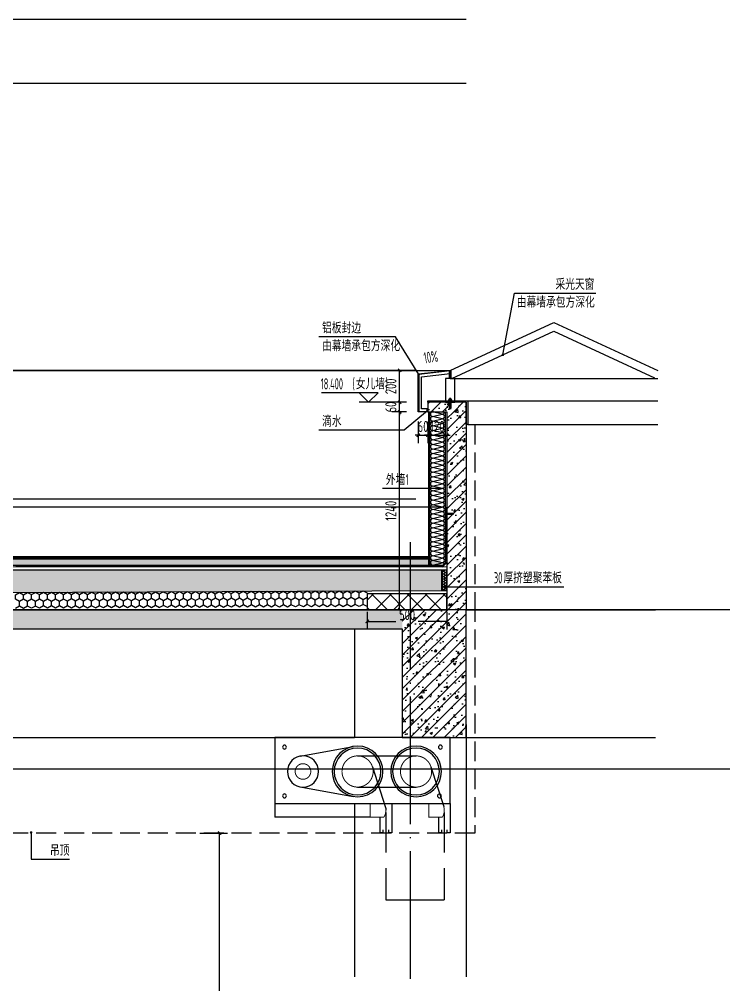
# Model space of a CAD drawing. Extents: x 198753 to 882193, y -399300 to 132460.
# Drawn here: x 359836 to 364252, y 14750 to 20800 of the extents above; entities that cross this region are included whole.
import ezdxf

# ---------------------------------------------------------------- set-up
doc = ezdxf.new("R2010")
doc.units = 0
doc.header["$LTSCALE"] = 1000
doc.header["$MEASUREMENT"] = 0
doc.linetypes.add('DASH', pattern=[0.35, 0.25, -0.1])
doc.linetypes.add('DOTE', pattern=[2.42, 2, -0.2, 0.02, -0.2])
for name, color, linetype in [('01-标注_尺寸', 124, 'Continuous'), ('01-标注_标高', 200, 'Continuous'), ('01-标注_符号', 200, 'Continuous'), ('02-TEXT_标注', 130, 'Continuous'), ('05-填充_天正', 26, 'Continuous'), ('A-C_窗', 140, 'Continuous'), ('A-D-金属剖线', 200, 'Continuous'), ('A-D-金属看线', 205, 'Continuous'), ('A-D_龙骨', 131, 'Continuous'), ('A-E_栏杆', 232, 'Continuous'), ('A-O_屋面', 201, 'Continuous'), ('A-O_防水层', 222, 'Continuous'), ('A-STR-面层', 191, 'Continuous'), ('A-STR_门窗', 140, 'Continuous'), ('A-SUR_保温', 222, 'Continuous'), ('A-SUR_看线', 231, 'Continuous'), ('A-TECH_结构', 21, 'Continuous'), ('A_AXIS-轴线', 36, 'DOTE'), ('A_STR-砼墙', 51, 'Continuous'), ('A_STR-砼柱', 51, 'Continuous'), ('构造物', 145, 'Continuous'), ('钢龙骨', 173, 'Continuous')]:
    doc.layers.add(name, color=color, linetype=linetype)
doc.layers.add('04-不打印_辅助线', color=165, linetype='Continuous', plot=False)
doc.styles.add('_TCH_DIM', font='ROS1', dxfattribs={"width": 0.8, "bigfont": 'JD'})
doc.styles.add('_TCH_DIM_T3', font='ROS1', dxfattribs={"width": 0.8, "bigfont": 'JD'})
doc.dimstyles.new('_TCH_ARCH&&20', dxfattribs={"dimtxt": 70, "dimasz": 20, "dimexe": 50, "dimexo": 60, "dimgap": 20, "dimtad": 1, "dimdec": 0, "dimzin": 0, "dimdsep": 46, "dimtxsty": '_TCH_DIM_T3', "dimblk": 'ARCHTICK', "dimcen": 0.09, "dimclrt": 4, "dimazin": 2, "dimtfac": 1, "dimtdec": 0, "dimtix": 1, "dimtmove": 2, "dimatfit": 3, "dimfxl": 0, "dimtolj": 1, "dimtzin": 0, "dimarcsym": 0})
pattern_1 = [(45, (0, 0), (-35.355339, 35.355339), []), (50, (0, 0), (143.452037, -12.550427), [15, -165]), (355, (0, 0), (-27.750267, 150.438427), [12, -132]), (100.4514, (11.95, -1.05), (115.701876, 137.88791), [12.74804, -140.22842]), (46.1842, (0, 40), (213.44821, -33.1038), [22.5, -247.5]), (96.6356, (17.79, 37.24), (186.93254, 194.82357), [19.12206, -210.3426]), (351.1842, (0, 40), (186.93239, 194.82372), [18, -198]), (21, (20, 30), (119.38141, -80.52378), [15, -165]), (326, (20, 30), (48.663066, 145.03001), [12, -132]), (71.4514, (29.95, 23.29), (168.044526, 64.5061), [12.74804, -140.22842]), (37.5, (0, 0), (2.431971, 66.578771), [0, -130.4, 0, -134, 0, -132.5]), (7.5, (0, 0), (52.613907, 78.882342), [0, -76.4, 0, -127.4, 0, -50.5]), (327.5, (-44.6, 0), (106.764487, -4.510974), [0, -50, 0, -156, 0, -207]), (317.5, (-64.6, 0), (116.637234, 20.020996), [0, -65, 0, -103.6, 0, -147])]

# ---------------------------------------------------------------- blocks, each defined once
blk = doc.blocks.new('hytkuy1')
at = {"layer": 'A-D-金属看线'}
for p, q in [((-22, 0), (5350, 0)), ((178, -400), (5350, -400))]:
    blk.add_line(p, q, dxfattribs=at)
blk = doc.blocks.new('*U319')
at = {"layer": 'A-E_栏杆'}
for p, q in [((144.1, 940.8), (4615, 940.8)), ((40.3, 134.7), (4615, 134.7))]:
    blk.add_line(p, q, dxfattribs=at)
blk = doc.blocks.new('双轨双帘防火卷帘门')
for p, q in [((-100, 0), (800, 0)), ((-100, -339.1), (-100, 0)), ((800, 0), (800, -409.1)), ((669.3, -96.3), (398.2, -47.1)), ((375, -95), (75, -95)), ((-1.5, -151.6), (-67.1, -354.7)), ((298.5, -151.6), (232.9, -354.7)), ((375, -255), (75, -255)), ((669.3, -253.7), (398.2, -302.9)), ((800, -339.1), (-100, -339.1)), ((-100, -339.1), (-100, -489.1)), ((200, -339.1), (200, -489.1)), ((-40, -409.1), (-40, -489.1)), ((260, -409.1), (260, -489.1)), ((310, -409.1), (800, -409.1)), ((-100, -489.1), (-85, -489.1)), ((-85, -489.1), (-85, -474.1)), ((-55, -474.1), (-55, -489.1)), ((-55, -489.1), (-40, -489.1)), ((200, -489.1), (215, -489.1)), ((215, -489.1), (215, -474.1)), ((245, -474.1), (245, -489.1)), ((245, -489.1), (260, -489.1))]:
    blk.add_line(p, q)
at = {"const_width": 5}
for points in [[(75, -95, -1), (75, -255, -1), (75, -95, -1)], [(375, -95, -1), (375, -255, -1), (375, -95, -1)], [(655, -135, -1), (655, -215, -1), (655, -135, 687123916425.603516)]]:
    blk.add_lwpolyline(points, format="xyb", dxfattribs=at)
for points in [[(-60, -339.1, 0.285714), (-60, -409.1), (10, -409.1), (10, -339.1)], [(240, -339.1, 0.285714), (240, -409.1), (310, -409.1), (310, -339.1)]]:
    blk.add_lwpolyline(points, format="xyb", close=True, dxfattribs=at)
for centre, radius in [((-50, -50), 10), ((75, -175), 130), ((375, -175), 130), ((750, -50), 10), ((75, -175), 120), ((375, -175), 120), ((655, -175), 80), ((-45, -300), 10), ((750, -300), 10)]:
    blk.add_circle(centre, radius)
blk.add_arc((296.2, -374.1), 66.3, 162.9588, 180)
blk = doc.blocks.new('A$C1C2A6847')
for p, q in [((52, 23.1), (55, 28.3)), ((52, 19.1), (55, 14)), ((55, 28.3), (55, 14))]:
    blk.add_line(p, q)
for points in [[(0, 21.1), (2, 23.1), (52, 23.1), (52, 19.1), (2, 19.1), (0, 21.1)], [(56, 42.1), (51, 37.1), (51, 5.1), (56, 0.1)], [(56.7, 41.4), (52, 36.7), (52, 26.6)], [(52, 25.6), (52, 16.6)], [(52, 15.6), (52, 5.6), (56.7, 0.9)]]:
    blk.add_lwpolyline(points)
for centre, start, end in [((52, 26.1), 270, 90), ((52, 16.1), 270, 90), ((56.4, 41.8), 315, 135), ((56.4, 0.5), 225, 45)]:
    blk.add_arc(centre, 0.5, start, end)
blk = doc.blocks.new('fdsgfd')
at = {"layer": '构造物', "linetype": 'DASH', "ltscale": 0.2}
for p, q in [((-7.9, 1.4), (-11.9, 1.4)), ((-11.9, 1.4), (-11.9, 0)), ((-11.9, 0), (-3.5, 0)), ((-9.2, 8.1), (-9.2, 3.7)), ((-6.8, 2.8), (-7.9, 2.8)), ((-7.9, 2.8), (-7.9, 1.4)), ((7.9, 1.4), (-7.9, 1.4)), ((-3.7, 9), (-7, 9)), ((-6.8, 2.8), (6.8, 2.8)), ((6, 0), (-6, 0)), ((-6, 0), (-6, -45)), ((-4.6, 8.2), (-4.6, 3.6)), ((-3.7, 13), (-4, 12.3)), ((4, 11.7), (-4, 12.3)), ((-4, 12.3), (-3.4, 10.9)), ((-3.4, 10.9), (-4, 9.7)), ((4, 9), (-4, 9.7)), ((-4, 9.7), (-3.7, 9)), ((3.4, 13), (-3.7, 13)), ((4, 9), (-3.7, 9)), ((-3.4, 10.9), (3.4, 10.4)), ((4, 11.7), (3.4, 13)), ((3.4, 10.4), (4, 11.7)), ((4, 9), (3.4, 10.4)), ((3.5, 0), (11.9, 0)), ((7, 9), (4, 9)), ((4.6, 8.2), (4.6, 3.6)), ((6, -45), (6, 0)), ((7.9, 2.8), (6.8, 2.8)), ((7.9, 1.4), (7.9, 2.8)), ((11.9, 1.4), (7.9, 1.4)), ((9.2, 3.7), (9.2, 8.1)), ((11.9, 0), (11.9, 1.4)), ((-6, -45), (-4, -45)), ((-4, -45), (-5.3, -48)), ((-5.3, -48), (5.3, -48)), ((5.3, -48), (4, -45)), ((4, -45), (6, -45))]:
    blk.add_line(p, q, dxfattribs=at)
for points in [[(-6.8, 9, -0.219294), (-4.6, 8.2, -0.173205), (4.6, 8.2, -0.102242), (6.8, 9)], [(-6.8, 2.8, 0.219294), (-4.6, 3.6, 0.173205), (4.6, 3.6, 0.102242), (6.8, 2.8)]]:
    blk.add_lwpolyline(points, format="xyb", dxfattribs=at)
blk.add_lwpolyline([(-4, -45), (-4, -22.3), (-2.7, -22.3), (-2.7, -45), (2.7, -45), (2.7, -22.3), (4, -22.3), (4, -45)], dxfattribs=at)
for centre, radius, start, end in [((-7.1, 6.1), 2.86, 86.71536, 137.74439), ((-6.8, 6.4), 3.56, 227.50835, 271.33214), ((6.9, 6.2), 3.43, 267.78595, 313.37341), ((7, 5.8), 3.15, 44.74765, 90.80691)]:
    blk.add_arc(centre, radius, start, end, dxfattribs=at)
blk = doc.blocks.new('kyuhtr')
at = {"const_width": 20}
blk.add_lwpolyline([(50, 0), (0, 0)], dxfattribs=at)
blk.add_lwpolyline([(50, -30), (200, -30), (200, 30), (50, 30)], close=True)
blk = doc.blocks.new('$LinePat$聚苯板')
at = {"color": 0}
for p, q in [((14.8, -8.6), (0, 0)), ((29.7, 0), (14.8, -8.6)), ((14.8, -25.7), (0, -34.3)), ((0, -34.3), (0, -51.4)), ((14.8, -8.6), (14.8, -25.7)), ((29.7, -34.3), (14.8, -25.7)), ((0, -51.4), (14.8, -60)), ((14.8, -60), (29.7, -51.4))]:
    blk.add_line(p, q, dxfattribs=at)
blk = doc.blocks.new('*U236')
at = {"layer": 'A-SUR_保温', "color": 26}
blk.add_lwpolyline([(0, 0), (30, 0), (30, 130), (0, 130), (0, 0)], dxfattribs=at)
at = {"layer": 'A-SUR_保温', "color": 26, "xscale": -0.547294781089274, "yscale": 0.5, "zscale": 0.5, "rotation": 270.0000009086447}
for p in [(30, 113.8), (30, 97.5), (30, 81.3), (30, 65), (30, 48.8), (30, 32.5), (30, 16.3), (30, 0)]:
    blk.add_blockref('$LinePat$聚苯板', p, dxfattribs=at)
blk = doc.blocks.new('_ArchTick')
at = {"color": 0, "linetype": 'ByBlock', "const_width": 0.4}
blk.add_lwpolyline([(-0.5, -0.5), (0.5, 0.5)], dxfattribs=at)
blk = doc.blocks.new('*D2115')
at = {"layer": '01-标注_尺寸', "color": 0, "lineweight": -2, "transparency": 16777216}
for p, q in [((0, -13.3), (0, -123.3)), ((500, -13.3), (500, -123.3)), ((0, -73.3), (179.6, -73.3)), ((500, -73.3), (320.4, -73.3))]:
    blk.add_line(p, q, dxfattribs=at)
at = {"layer": 'Defpoints', "color": 0, "transparency": 16777216}
for p in [(0, 46.7), (500, 46.7), (500, -73.3)]:
    blk.add_point(p, dxfattribs=at)
at = {"layer": '01-标注_尺寸', "color": 0, "lineweight": -2, "transparency": 16777216, "xscale": 20, "yscale": 20, "zscale": 20, "rotation": 180}
blk.add_blockref('_ArchTick', (0, -73.3), dxfattribs=at)
at = {"layer": '01-标注_尺寸', "color": 0, "lineweight": -2, "transparency": 16777216, "xscale": 20, "yscale": 20, "zscale": 20}
blk.add_blockref('_ArchTick', (500, -73.3), dxfattribs=at)
at = {"layer": '01-标注_尺寸', "color": 4, "transparency": 16777216, "insert": (250, -30.6), "char_height": 70, "attachment_point": 5, "style": '_TCH_DIM_T3'}
blk.add_mtext('\\A1;500', dxfattribs=at)
blk = doc.blocks.new('$LinePat$防水层2')
at = {"color": 0}
blk.add_line((0, 0), (600, 0), dxfattribs=at)
blk.add_solid([(150, 0), (450, 0), (150, -100), (450, -100)], dxfattribs=at)
blk = doc.blocks.new('$LinePat$岩棉板')
at = {"color": 0}
for p, q in [((0, -17), (12, -67)), ((12, -67), (24, -17))]:
    blk.add_line(p, q, dxfattribs=at)
for centre, start, end in [((12, -17), 0, 180), ((0, -67), 270, 0), ((24, -67), 180, 270)]:
    blk.add_arc(centre, 12, start, end, dxfattribs=at)
at = {"layer": 'Defpoints'}
blk.add_point((0, 0.1), dxfattribs=at)
at = {"layer": 'Defpoints', "color": 0}
blk.add_point((24, -84), dxfattribs=at)
blk = doc.blocks.new('*D1360')
at = {"layer": '01-标注_尺寸', "color": 0, "lineweight": -2, "transparency": 16777216}
for p, q in [((360968, 15700), (361141.9, 15700)), ((361091.9, 12900), (361091.9, 15700)), ((360968, 12900), (361141.9, 12900))]:
    blk.add_line(p, q, dxfattribs=at)
at = {"layer": 'Defpoints', "color": 0, "transparency": 16777216}
for p in [(360908, 15700), (361091.9, 15700), (360908, 12900)]:
    blk.add_point(p, dxfattribs=at)
at = {"layer": '01-标注_尺寸', "color": 0, "lineweight": -2, "transparency": 16777216, "xscale": 20, "yscale": 20, "zscale": 20}
for p, rotation in [((361091.9, 15700), 90), ((361091.9, 12900), 270)]:
    blk.add_blockref('_ArchTick', p, dxfattribs=dict(at, rotation=rotation))
at = {"layer": '01-标注_尺寸', "color": 4, "transparency": 16777216, "insert": (361036.9, 13428.2), "char_height": 70, "attachment_point": 5, "rotation": 90, "style": '_TCH_DIM_T3'}
blk.add_mtext('\\A1;2800', dxfattribs=at)
blk = doc.blocks.new('*D1362')
at = {"layer": '01-标注_尺寸', "color": 0, "lineweight": -2, "transparency": 16777216}
for p, q in [((362337.2, 18279.8), (362337.2, 18143.4)), ((362397.2, 18279.8), (362397.2, 18143.4)), ((362337.2, 18193.4), (362317.2, 18193.4)), ((362337.2, 18193.4), (362397.2, 18193.4)), ((362397.2, 18193.4), (362417.2, 18193.4))]:
    blk.add_line(p, q, dxfattribs=at)
at = {"layer": 'Defpoints', "color": 0, "transparency": 16777216}
for p in [(362337.2, 18339.8), (362397.2, 18339.8), (362397.2, 18193.4)]:
    blk.add_point(p, dxfattribs=at)
at = {"layer": '01-标注_尺寸', "color": 0, "lineweight": -2, "transparency": 16777216, "xscale": 20, "yscale": 20, "zscale": 20}
blk.add_blockref('_ArchTick', (362337.2, 18193.4), dxfattribs=at)
at = {"layer": '01-标注_尺寸', "color": 0, "lineweight": -2, "transparency": 16777216, "xscale": 20, "yscale": 20, "zscale": 20, "rotation": 180}
blk.add_blockref('_ArchTick', (362397.2, 18193.4), dxfattribs=at)
at = {"layer": '01-标注_尺寸', "color": 4, "transparency": 16777216, "insert": (362367.2, 18248.4), "char_height": 70, "attachment_point": 5, "style": '_TCH_DIM_T3'}
blk.add_mtext('\\A1;60', dxfattribs=at)
blk = doc.blocks.new('*D1363')
at = {"layer": '01-标注_尺寸', "color": 0, "lineweight": -2, "transparency": 16777216}
for p, q in [((362397.2, 18279.8), (362397.2, 18143.4)), ((362517.2, 18279.8), (362517.2, 18143.4)), ((362397.2, 18193.4), (362377.2, 18193.4)), ((362397.2, 18193.4), (362517.2, 18193.4)), ((362517.2, 18193.4), (362537.2, 18193.4))]:
    blk.add_line(p, q, dxfattribs=at)
at = {"layer": 'Defpoints', "color": 0, "transparency": 16777216}
for p in [(362397.2, 18339.8), (362517.2, 18339.8), (362517.2, 18193.4)]:
    blk.add_point(p, dxfattribs=at)
at = {"layer": '01-标注_尺寸', "color": 0, "lineweight": -2, "transparency": 16777216, "xscale": 20, "yscale": 20, "zscale": 20}
blk.add_blockref('_ArchTick', (362397.2, 18193.4), dxfattribs=at)
at = {"layer": '01-标注_尺寸', "color": 0, "lineweight": -2, "transparency": 16777216, "xscale": 20, "yscale": 20, "zscale": 20, "rotation": 180}
blk.add_blockref('_ArchTick', (362517.2, 18193.4), dxfattribs=at)
at = {"layer": '01-标注_尺寸', "color": 4, "transparency": 16777216, "insert": (362457.2, 18248.4), "char_height": 70, "attachment_point": 5, "style": '_TCH_DIM_T3'}
blk.add_mtext('\\A1;120', dxfattribs=at)
blk = doc.blocks.new('*D1427')
at = {"layer": '01-标注_尺寸', "color": 0, "lineweight": -2, "transparency": 16777216}
for p, q in [((362264.4, 18599.8), (362170.5, 18599.8)), ((362220.5, 18399.8), (362220.5, 18599.8)), ((362264.4, 18399.8), (362170.5, 18399.8))]:
    blk.add_line(p, q, dxfattribs=at)
at = {"layer": 'Defpoints', "color": 0, "transparency": 16777216}
for p in [(362220.5, 18599.8), (362324.4, 18599.8), (362324.4, 18399.8)]:
    blk.add_point(p, dxfattribs=at)
at = {"layer": '01-标注_尺寸', "color": 0, "lineweight": -2, "transparency": 16777216, "xscale": 20, "yscale": 20, "zscale": 20}
for p, rotation in [((362220.5, 18599.8), 90), ((362220.5, 18399.8), 270)]:
    blk.add_blockref('_ArchTick', p, dxfattribs=dict(at, rotation=rotation))
at = {"layer": '01-标注_尺寸', "color": 4, "transparency": 16777216, "insert": (362165.5, 18499.8), "char_height": 70, "attachment_point": 5, "rotation": 90, "style": '_TCH_DIM_T3'}
blk.add_mtext('\\A1;200', dxfattribs=at)
blk = doc.blocks.new('*D1428')
at = {"layer": '01-标注_尺寸', "color": 0, "lineweight": -2, "transparency": 16777216}
for p, q in [((362264.4, 18399.8), (362170.5, 18399.8)), ((362220.5, 18399.8), (362220.5, 18419.8)), ((362220.5, 18339.8), (362220.5, 18399.8)), ((362264.4, 18339.8), (362170.5, 18339.8)), ((362220.5, 18339.8), (362220.5, 18319.8))]:
    blk.add_line(p, q, dxfattribs=at)
at = {"layer": 'Defpoints', "color": 0, "transparency": 16777216}
for p in [(362220.5, 18399.8), (362324.4, 18399.8), (362324.4, 18339.8)]:
    blk.add_point(p, dxfattribs=at)
at = {"layer": '01-标注_尺寸', "color": 0, "lineweight": -2, "transparency": 16777216, "xscale": 20, "yscale": 20, "zscale": 20}
for p, rotation in [((362220.5, 18399.8), 270), ((362220.5, 18339.8), 90)]:
    blk.add_blockref('_ArchTick', p, dxfattribs=dict(at, rotation=rotation))
at = {"layer": '01-标注_尺寸', "color": 4, "transparency": 16777216, "insert": (362165.5, 18369.8), "char_height": 70, "attachment_point": 5, "rotation": 90, "style": '_TCH_DIM_T3'}
blk.add_mtext('\\A1;60', dxfattribs=at)
blk = doc.blocks.new('*D1429')
at = {"layer": '01-标注_尺寸', "color": 0, "lineweight": -2, "transparency": 16777216}
for p, q in [((362264.4, 18339.8), (362170.5, 18339.8)), ((362220.5, 17100), (362220.5, 18339.8)), ((362264.4, 17100), (362170.5, 17100))]:
    blk.add_line(p, q, dxfattribs=at)
at = {"layer": 'Defpoints', "color": 0, "transparency": 16777216}
for p in [(362220.5, 18339.8), (362324.4, 18339.8), (362324.4, 17100)]:
    blk.add_point(p, dxfattribs=at)
at = {"layer": '01-标注_尺寸', "color": 0, "lineweight": -2, "transparency": 16777216, "xscale": 20, "yscale": 20, "zscale": 20}
for p, rotation in [((362220.5, 18339.8), 90), ((362220.5, 17100), 270)]:
    blk.add_blockref('_ArchTick', p, dxfattribs=dict(at, rotation=rotation))
at = {"layer": '01-标注_尺寸', "color": 4, "transparency": 16777216, "insert": (362165.5, 17719.9), "char_height": 70, "attachment_point": 5, "rotation": 90, "style": '_TCH_DIM_T3'}
blk.add_mtext('\\A1;1240', dxfattribs=at)
blk = doc.blocks.new('dfsgfdgh')
at = {"transparency": 33554641}
h = blk.add_hatch(dxfattribs=at)
h.set_pattern_fill('ANSI37', color=26, scale=50)
h.set_pattern_definition([(45, (4580, -17100), (-56.1266, 56.1266), []), (135, (4580, -17100), (-56.1266, -56.1266), [])])
h.paths.add_polyline_path([(0, 0), (500, 0), (500, 100), (0, 100)])
at = {"color": 26}
blk.add_lwpolyline([(0, 0), (500, 0), (500, 100), (0, 100)], close=True, dxfattribs=at)
at = {"layer": '01-标注_尺寸'}
dim = blk.add_linear_dim(base=(500, -73.3), p1=(0, 46.7), p2=(500, 46.7), angle=360, dimstyle='_TCH_ARCH&&20', dxfattribs=at)
dim.commit()
dim.dimension.update_dxf_attribs({"geometry": '*D2115', "text_midpoint": (250, -30.6), "dimtype": 161})

msp = doc.modelspace()

# ---------------------------------------------------------------- hatches: boundary and pattern name
at = {"layer": '05-填充_天正'}
h = msp.add_hatch(dxfattribs=at)
h.set_pattern_fill('钢筋混凝土', color=256, scale=20, style=0)
h.set_pattern_definition(pattern_1)
h.paths.add_polyline_path([(362397.2, 18399.8), (362397.2, 18339.8), (362637.2, 18339.8), (362637.2, 18399.8)])
h = msp.add_hatch(dxfattribs=at)
h.set_pattern_fill('钢筋混凝土', color=256, scale=20, style=0)
h.set_pattern_definition(pattern_1)
h.paths.add_polyline_path([(362637.2, 18339.8), (362517.2, 18339.8), (362517.2, 17100), (362637.2, 17100)])
h = msp.add_hatch(dxfattribs=at)
h.set_pattern_fill('钢筋混凝土', color=256, scale=20, style=0)
h.set_pattern_definition(pattern_1)
h.paths.add_polyline_path([(362237.2, 16980), (362237.2, 17100), (357887.2, 17100), (357887.2, 16980)])
h = msp.add_hatch(dxfattribs=at)
h.set_pattern_fill('钢筋混凝土', color=256, scale=20, style=0)
h.set_pattern_definition(pattern_1)
h.paths.add_polyline_path([(362237.2, 16300), (362637.2, 16300), (362637.2, 17100), (362237.2, 17100)])
at = {"layer": 'A-SUR_保温'}
h = msp.add_hatch(dxfattribs=at)
h.set_pattern_fill('ANSI36', color=26, scale=10)
h.set_pattern_definition([(45, (268182.674, 419522.524), (8.4189901, 30.8696304), [39.6875, -7.9375, 0, -7.9375])])
h.paths.add_polyline_path([(357717.5, 17434.9), (357717.5, 17424.9), (362197.3, 17424.4), (362197.2, 17434.4)])
h = msp.add_hatch(dxfattribs=at)
h.set_pattern_fill('混凝土', color=26, scale=15)
h.set_pattern_definition([(50, (268182.67, 419522.52), (107.589027, -9.41282), [11.25, -123.75]), (355, (268182.67, 419522.52), (-20.8127, 112.82882), [9, -99]), (100.4514, (268191.64, 419521.74), (86.776407, 103.41593), [9.561029, -105.171317]), (46.1842, (268182.67, 419552.52), (160.086157, -24.827852), [16.875, -185.625]), (96.6356, (268196.01, 419550.45), (140.199406, 146.11768), [14.34154, -157.75695]), (351.1842, (268182.67, 419552.52), (140.19929, 146.11779), [13.5, -148.5]), (21, (268197.67, 419545.02), (89.536058, -60.392834), [11.25, -123.75]), (326, (268197.67, 419545.02), (36.4973, 108.772507), [9, -99]), (71.4514, (268205.14, 419539.99), (126.033394, 48.379575), [9.561029, -105.171317]), (37.5, (268182.674, 419522.524), (1.8239783, 49.934078), [0, -97.8, 0, -100.5, 0, -99.375]), (7.5, (268182.674, 419522.524), (39.4604306, 59.161757), [0, -57.3, 0, -95.55, 0, -37.875]), (327.5, (268149.224, 419522.524), (80.0733654, -3.3832308), [0, -37.5, 0, -117, 0, -155.25]), (317.5, (268134.224, 419522.524), (87.477925, 15.015747), [0, -48.75, 0, -77.7, 0, -110.25])])
h.paths.add_polyline_path([(362477.5, 17419.4), (362476.9, 17379.4), (357747.5, 17379.9), (357747.5, 17419.4)])
h = msp.add_hatch(dxfattribs=at)
h.set_pattern_fill('加气混凝土', color=26, scale=20)
h.set_pattern_definition([(0, (388412.2, 415249.32), (120, 240), [0, -240]), (0, (388271.8, 415216.92), (120, 240), [0, -240]), (0, (388349.8, 415214.52), (120, 240), [0, -240]), (0, (388435, 415285.32), (120, 240), [0, -240]), (0, (388335.4, 415202.52), (120, 240), [0, -240]), (0, (388459, 415436.52), (120, 240), [0, -240]), (0, (388385.8, 415417.32), (120, 240), [0, -240]), (0, (388424.2, 415387.32), (120, 240), [0, -240]), (0, (388228.6, 415382.52), (120, 240), [0, -240]), (0, (388346.2, 415371.72), (120, 240), [0, -240]), (0, (388300.6, 415310.52), (120, 240), [0, -240]), (0, (388303, 415220.52), (120, 240), [0, -240]), (0, (388393, 415210.92), (120, 240), [0, -240]), (0, (388459, 415316.52), (120, 240), [0, -240]), (0, (388234.6, 415279.32), (120, 240), [0, -240]), (0, (388255, 415320.12), (120, 240), [0, -240]), (0, (388348.6, 415303.32), (120, 240), [0, -240]), (0, (388315, 415268.52), (120, 240), [0, -240]), (0, (388295.8, 415347.72), (120, 240), [0, -240]), (0, (388325.8, 415437.72), (120, 240), [0, -240]), (0, (388244.2, 415228.92), (120, 240), [0, -240]), (0, (388376.2, 415388.52), (120, 240), [0, -240]), (0, (388264.6, 415392.12), (120, 240), [0, -240]), (0, (388245.4, 415423.32), (120, 240), [0, -240]), (130.601294, (388444.267, 415361.381), (-599.99999337, 720.00000315), [10.53662, -4414.8444]), (18.434949, (388427.124, 415365.952), (599.9999978, 239.9999982), [10.8421, -1507.05116]), (90, (388427.12, 415355.67), (120, 240), [10.28571, -469.71426]), (161.565051, (388437.41, 415352.238), (-600.000003, 239.999982), [10.8421, -1507.05116]), (53.130102, (388437.41, 415352.24), (120, 240), [11.42857, -1188.5714]), (135, (388446.55, 415229.95), (-120.000015, 239.999984), [9.69746, -669.12504]), (45, (388432.84, 415229.95), (120, 239.999999), [9.69746, -669.12504]), (135, (388439.695, 415223.095), (-120.000015, 239.999984), [9.69746, -669.12504]), (45, (388439.695, 415223.095), (120, 239.999999), [9.69746, -669.12504]), (116.56505, (388331.12, 415391.1), (-2e-05, 479.99999), [12.77753, -255.5506]), (180, (388325.4, 415402.52), (-120, 240), [13.71429, -226.2857]), (63.43495, (388305.98, 415391.1), (1e-06, 480), [12.77753, -255.5506]), (116.56505, (388311.7, 415379.67), (-2e-05, 479.99999), [12.77753, -255.5506]), (0, (388311.7, 415379.67), (120, 240), [13.71429, -226.2857]), (63.43495, (388325.4, 415379.67), (1e-06, 480), [12.77753, -255.5506]), (107.102728, (388421.41, 415309.952), (-359.99998624, 1200.00000194), [15.54454, -6513.161]), (143.972626, (388416.838, 415324.81), (-2279.9999711, 1679.9999981), [15.54454, -3248.808]), (180, (388404.27, 415333.95), (-120, 240), [14.85714, -225.14284]), (36.0273733, (388376.838, 415324.81), (2279.99998315, 1679.9999819), [15.54454, -3248.808]), (71.565051, (388372.267, 415311.095), (360.000002, 1199.999998), [14.45613, -1503.43712]), (107.102728, (388376.838, 415296.238), (-359.99998624, 1200.00000194), [15.54454, -6513.161]), (143.972626, (388389.41, 415287.095), (-2279.9999711, 1679.9999981), [15.54454, -3248.808]), (0, (388389.4, 415287.1), (120, 240), [14.85714, -225.14284]), (36.0273733, (388404.267, 415287.095), (2279.99998315, 1679.9999819), [15.54454, -3248.808]), (71.565051, (388416.84, 415296.238), (360.000002, 1199.999998), [14.45613, -1503.43712]), (150.255118, (388423.695, 415421.952), (-360.0000009, 239.999997), [9.21401, -1925.72784]), (90, (388415.7, 415417.38), (120, 240), [9.14286, -470.8571]), (29.744881, (388415.695, 415417.38), (360.0000002, 239.9999989), [9.21401, -1925.72784]), (116.56505, (388367.7, 415251.67), (-2e-05, 479.99999), [12.77753, -255.5506]), (168.690067, (388361.981, 415263.095), (-1080.0000008, 239.999994), [11.6549, -2435.8742]), (41.185925, (388341.41, 415257.381), (2999.99998182, 2639.9999769), [12.14874, -5090.3208]), (90, (388341.41, 415245.95), (120, 240), [11.42857, -468.5714]), (138.814074, (388350.553, 415237.952), (-2999.99994668, 2640.0000168), [12.14874, -5090.3208]), (16.6992442, (388350.553, 415237.952), (3959.9999702, 1199.99998743), [11.93178, -4999.415]), (60.945396, (388361.981, 415241.381), (119.99999968, 239.99999788), [11.76643, -4930.1358]), (109.983106, (388267.124, 415352.238), (-600.00000226, 1679.99999555), [13.3768, -5604.879]), (155.556045, (388262.553, 415364.81), (-1560.00000595, 719.99998504), [13.8092, -5786.0526]), (24.4439547, (388237.41, 415364.81), (1560.00000078, 719.99999654), [13.8092, -5786.0526]), (70.0168934, (388232.838, 415352.238), (600.0000018, 1679.99999583), [13.3768, -5604.879]), (109.983106, (388237.41, 415339.667), (-600.00000226, 1679.99999555), [13.3768, -5604.879]), (160.016893, (388249.981, 415335.095), (-600.0000004, 239.9999891), [13.3768, -2795.751]), (19.9831065, (388249.981, 415335.095), (599.9999967, 239.9999996), [13.3768, -2795.751]), (70.0168934, (388262.553, 415339.667), (600.0000018, 1679.99999583), [13.3768, -5604.879]), (122.005383, (388356.267, 415330.524), (-120.0000161, 239.9999877), [10.78169, -2253.3736]), (18.434949, (388340.267, 415336.238), (599.9999978, 239.9999982), [10.8421, -1507.05116]), (90, (388340.27, 415325.95), (120, 240), [10.28571, -469.71426]), (161.565051, (388350.553, 415322.524), (-600.000003, 239.999982), [10.8421, -1507.05116]), (54.462322, (388350.553, 415322.524), (839.9999988, 1199.9999982), [9.83123, -4119.2846]), (116.56505, (388286.55, 415272.24), (-2e-05, 479.99999), [12.77753, -255.5506]), (180, (388280.84, 415283.67), (-120, 240), [12.57143, -227.42856]), (59.0362434, (388261.41, 415272.238), (120.0000004, 239.9999988), [13.32789, -2785.5288]), (120.963756, (388268.267, 415260.81), (-120.0000164, 239.999989), [13.32789, -2785.5288]), (0, (388268.27, 415260.8), (120, 240), [12.57143, -227.42856]), (63.43495, (388280.84, 415260.8), (1e-06, 480), [12.77753, -255.5506])])
h.paths.add_polyline_path([(362517.2, 17219.4), (362517.2, 17349.4), (357707.2, 17350), (357707.2, 17200)])

# ---------------------------------------------------------------- linework, layer by layer
at = {"layer": '01-标注_标高'}
for p, q in [((362086, 18459.8), (361731.4, 18459.8)), ((362026, 18399.8), (361966, 18459.8)), ((362026, 18399.8), (362086, 18459.8)), ((362186, 18399.8), (361966, 18399.8))]:
    msp.add_line(p, q, dxfattribs=at)
at = {"layer": '01-标注_符号'}
for p, q in [((362867.7, 18697.3), (362939.6, 19083.6)), ((362939.6, 19083.6), (363450.3, 19083.6)), ((362193.7, 18810.6), (361713.2, 18810.6)), ((362340.2, 18574.4), (362193.7, 18810.6)), ((362394.7, 18346.2), (362248.2, 18225.2)), ((362248.2, 18225.2), (361713.2, 18225.2)), ((362253.2, 17859.7), (362112.8, 17859.7)), ((362488.4, 17859.7), (362253.2, 17859.7)), ((362501, 17244.2), (362718.5, 17244.2)), ((362718.5, 17244.2), (363250.2, 17244.2)), ((359909.6, 15704), (359909.6, 15536.2)), ((359909.6, 15536.2), (360150, 15536.2))]:
    msp.add_line(p, q, dxfattribs=at)
at = {"layer": '01-标注_符号', "const_width": 8}
for points in [[(362867, 18693.3, 1), (362868.4, 18701.2, 1)], [(362342.3, 18571, 1), (362338.1, 18577.8, 1)], [(362397.8, 18348.7, 1), (362391.6, 18343.6, 1)], [(362497, 17244.2, 1), (362505, 17244.2, 1)], [(359909.6, 15708, 1), (359909.6, 15700, 1)]]:
    msp.add_lwpolyline(points, format="xyb", close=True, dxfattribs=at)
at = {"layer": '01-标注_符号'}
msp.add_lwpolyline([(362479.5, 18636.6, 0, 0, 0), (362422.1, 18627.9, 16, 0, 0), (362362.8, 18618.8, 0, 0, 0)], format="xyseb", dxfattribs=at)
at = {"layer": '04-不打印_辅助线', "color": 251}
for p, q in [((418057.9, 17100), (338573.5, 17100)), ((418057.9, 16100), (338573.5, 16100))]:
    msp.add_line(p, q, dxfattribs=at)
at = {"layer": 'A-C_窗'}
for points in [[(362537.2, 18599.8), (363187.2, 18899.8), (363838.5, 18599.2)], [(362548.2, 18549.8), (363187.2, 18844.7), (363817.6, 18553.8)]]:
    msp.add_lwpolyline(points, dxfattribs=at)
at = {"layer": 'A-D-金属剖线'}
for points in [[(362397.2, 18339.8), (362337.2, 18339.8), (362337.2, 18577.2), (362537.2, 18599.8)], [(362537.2, 18596.7), (362340.2, 18574.4), (362340.2, 18342.8), (362397.2, 18342.8)], [(362397.2, 18359.8), (362357.2, 18359.8), (362357.2, 18558.8), (362537.2, 18579.3)]]:
    msp.add_lwpolyline(points, dxfattribs=at)
msp.add_lwpolyline([(362517.2, 18409.8), (362647.2, 18409.8), (362647.2, 18259.8), (362637.2, 18259.8), (362637.2, 18399.8), (362397.2, 18399.8), (362397.2, 18409.8)], close=True, dxfattribs=at)
at = {"layer": 'A-D-金属剖线', "const_width": 10}
msp.add_lwpolyline([(362392.2, 18359.8), (362392.2, 18339.8)], dxfattribs=at)
at = {"layer": 'A-D_龙骨'}
msp.add_line((362537.2, 18549.8), (363838.5, 18549.8), dxfattribs=at)
at = {"layer": 'A-E_栏杆'}
for p, q in [((357851.3, 18599.8), (362537.2, 18599.8)), ((357747.5, 17744.5), (362482.2, 17744.5))]:
    msp.add_line(p, q, dxfattribs=at)
at = {"layer": 'A-O_屋面'}
for p, q in [((357747.5, 17434.4), (362402.2, 17434.4)), ((357747.5, 17424.4), (362402.2, 17424.4)), ((357707.5, 17370), (362517.2, 17369.4)), ((357747.5, 17419.4), (362402.2, 17419.4)), ((357707.2, 17350), (362516, 17349.4)), ((357707.2, 17200), (362516, 17219.4))]:
    msp.add_line(p, q, dxfattribs=at)
at = {"layer": 'A-O_防水层'}
for points in [[(357707.5, 17840), (357707.5, 17405, 0.49936), (357742.5, 17370), (362487.5, 17369.4)], [(357717.5, 17840), (357717.5, 17405, 0.414214), (357742.5, 17380), (362487.7, 17379.4)]]:
    msp.add_lwpolyline(points, format="xyb", dxfattribs=at)
at = {"layer": 'A-STR-面层', "linetype": 'DASH', "ltscale": 0.5}
msp.add_lwpolyline([(362647.2, 18259.8), (362692.2, 18259.8), (362692.2, 17150), (362692.2, 17150), (362692.2, 15700), (357699.4, 15700), (357699.4, 16170), (357465.3, 16170)], dxfattribs=at)
at = {"layer": 'A-STR_门窗', "linetype": 'DASH'}
for p, q in [((362133.9, 15829.4), (362133.9, 15282.1)), ((362500.5, 15829.4), (362500.5, 15282.1))]:
    msp.add_line(p, q, dxfattribs=at)
at = {"layer": 'A-STR_门窗'}
msp.add_line((362133.9, 15282.1), (362500.5, 15282.1), dxfattribs=at)
at = {"layer": 'A-SUR_保温'}
for p, q in [((362402.2, 18339.8), (362402.2, 17379.4)), ((362407.2, 18339.8), (362407.2, 17379.4)), ((362507.2, 17395.3), (362507.2, 18339.8))]:
    msp.add_line(p, q, dxfattribs=at)
at = {"layer": 'A-TECH_结构'}
for p, q in [((362637.2, 17100), (363824.6, 17100)), ((357887.2, 16300), (361937.2, 16300)), ((362637.2, 16300), (363824.6, 16300)), ((361937.2, 15885.6), (361937.2, 14800))]:
    msp.add_line(p, q, dxfattribs=at)
for points in [[(361937.2, 16980), (361937.2, 16300)], [(362637.2, 16380), (362637.2, 14800)]]:
    msp.add_lwpolyline(points, dxfattribs=at)
at = {"layer": 'A_AXIS-轴线', "ltscale": 0.4}
msp.add_line((362287.2, 17523.3), (362287.2, -1098.8), dxfattribs=at)
at = {"layer": 'A_STR-砼墙'}
for p, q in [((362397.2, 18399.8), (362397.2, 18339.8)), ((362637.2, 18399.8), (362397.2, 18399.8)), ((362637.2, 18399.8), (362637.2, 18339.8)), ((362397.2, 18339.8), (362517.2, 18339.8)), ((362517.2, 18339.8), (362517.2, 17100)), ((362637.2, 18339.8), (362637.2, 17100)), ((357887.2, 17100), (362237.2, 17100)), ((357887.2, 16980), (362237.2, 16980))]:
    msp.add_line(p, q, dxfattribs=at)
at = {"layer": 'A_STR-砼柱'}
for p, q in [((362517.2, 17100), (362237.2, 17100)), ((362637.2, 16300), (362637.2, 17100)), ((362237.2, 16980), (362237.2, 16300)), ((362237.2, 16300), (362637.2, 16300))]:
    msp.add_line(p, q, dxfattribs=at)
at = {"layer": '钢龙骨'}
for p, q in [((362647.2, 18409.8), (363838.5, 18409.8)), ((362647.2, 18259.8), (363838.5, 18259.8))]:
    msp.add_line(p, q, dxfattribs=at)

# ---------------------------------------------------------------- block references
for name, p in [('hytkuy1', (357287.2, 20800)), ('*U319', (357707.2, 17659.8)), ('fdsgfd', (362537.2, 18409.8))]:
    msp.add_blockref(name, p)
at = {"layer": 'A-D_龙骨', "rotation": 270}
msp.add_blockref('kyuhtr', (362537.2, 18599.8), dxfattribs=at)
at = {"layer": 'A-O_防水层', "yscale": 0.05, "zscale": 0.05}
for p, xscale, rotation in [((362507.2, 17742.5), -0.05114198103585627, 89.99999999366656), ((362512.2, 17742.5), -0.05114198103585627, 89.99999999366656), ((362507.2, 17711.8), -0.05114198103585627, 89.99999999366656), ((362507.2, 17681.2), -0.05114198103585627, 89.99999999366656), ((362512.2, 17711.8), -0.05114198103585627, 89.99999999366656), ((362512.2, 17681.2), -0.05114198103585627, 89.99999999366656), ((362507.2, 17650.5), -0.05114198103585627, 89.99999999366656), ((362507.2, 17619.8), -0.05114198103585627, 89.99999999366656), ((362512.2, 17650.5), -0.05114198103585627, 89.99999999366656), ((362512.2, 17619.8), -0.05114198103585627, 89.99999999366656), ((362507.2, 17589.1), -0.05114198103585627, 89.99999999366656), ((362507.2, 17558.4), -0.05114198103585627, 89.99999999366656), ((362512.2, 17589.1), -0.05114198103585627, 89.99999999366656), ((362512.2, 17558.4), -0.05114198103585627, 89.99999999366656), ((362507.2, 17527.7), -0.05114198103585627, 89.99999999366656), ((362507.2, 17497.1), -0.05114198103585627, 89.99999999366656), ((362512.2, 17527.7), -0.05114198103585627, 89.99999999366656), ((362512.2, 17497.1), -0.05114198103585627, 89.99999999366656), ((362507.2, 17466.4), -0.05114198103585627, 89.99999999366656), ((362507.2, 17435.7), -0.05114198103585627, 89.99999999366656), ((362512.2, 17466.4), -0.05114198103585627, 89.99999999366656), ((362512.2, 17435.7), -0.05114198103585627, 89.99999999366656), ((359814.7, 17379.7), 0.050053625774962, 359.9927280808924), ((359814.7, 17374.8), 0.05005291689563027, 359.9931648729382), ((359844.7, 17374.7), 0.05005291689563027, 359.9931648729382), ((359844.8, 17379.7), 0.050053625774962, 359.9927280808924), ((359874.8, 17379.7), 0.050053625774962, 359.9927280808924), ((359874.8, 17374.7), 0.05005291689563027, 359.9931648729382), ((359904.8, 17379.7), 0.050053625774962, 359.9927280808924), ((359904.8, 17374.7), 0.05005291689563027, 359.9931648729382), ((359934.8, 17374.7), 0.05005291689563027, 359.9931648729382), ((359934.9, 17379.7), 0.050053625774962, 359.9927280808924), ((359964.9, 17379.7), 0.050053625774962, 359.9927280808924), ((359964.9, 17374.7), 0.05005291689563027, 359.9931648729382), ((359994.9, 17379.7), 0.050053625774962, 359.9927280808924), ((359994.9, 17374.7), 0.05005291689563027, 359.9931648729382), ((360025, 17379.7), 0.050053625774962, 359.9927280808924), ((360024.9, 17374.7), 0.05005291689563027, 359.9931648729382), ((360054.9, 17374.7), 0.05005291689563027, 359.9931648729382), ((360055, 17379.7), 0.050053625774962, 359.9927280808924), ((360085, 17379.7), 0.050053625774962, 359.9927280808924), ((360085, 17374.7), 0.05005291689563027, 359.9931648729382), ((360115, 17379.7), 0.050053625774962, 359.9927280808924), ((360115, 17374.7), 0.05005291689563027, 359.9931648729382), ((360145, 17374.7), 0.05005291689563027, 359.9931648729382), ((360145.1, 17379.7), 0.050053625774962, 359.9927280808924), ((360175.1, 17379.7), 0.050053625774962, 359.9927280808924), ((360175.1, 17374.7), 0.05005291689563027, 359.9931648729382), ((360205.1, 17379.7), 0.050053625774962, 359.9927280808924), ((360205.1, 17374.7), 0.05005291689563027, 359.9931648729382), ((360235.1, 17374.7), 0.05005291689563027, 359.9931648729382), ((360235.2, 17379.7), 0.050053625774962, 359.9927280808924), ((360265.2, 17379.7), 0.050053625774962, 359.9927280808924), ((360265.2, 17374.7), 0.05005291689563027, 359.9931648729382), ((360295.2, 17379.7), 0.050053625774962, 359.9927280808924), ((360295.2, 17374.7), 0.05005291689563027, 359.9931648729382), ((360325.2, 17374.7), 0.05005291689563027, 359.9931648729382), ((360325.3, 17379.7), 0.050053625774962, 359.9927280808924), ((360355.3, 17379.7), 0.050053625774962, 359.9927280808924), ((360355.3, 17374.7), 0.05005291689563027, 359.9931648729382), ((360385.3, 17379.7), 0.050053625774962, 359.9927280808924), ((360385.3, 17374.7), 0.05005291689563027, 359.9931648729382), ((360415.3, 17374.7), 0.05005291689563027, 359.9931648729382), ((360415.4, 17379.7), 0.050053625774962, 359.9927280808924), ((360445.4, 17379.7), 0.050053625774962, 359.9927280808924), ((360445.4, 17374.7), 0.05005291689563027, 359.9931648729382), ((360475.4, 17379.7), 0.050053625774962, 359.9927280808924), ((360475.4, 17374.7), 0.05005291689563027, 359.9931648729382), ((360505.4, 17374.7), 0.05005291689563027, 359.9931648729382), ((360505.5, 17379.6), 0.050053625774962, 359.9927280808924), ((360535.5, 17379.6), 0.050053625774962, 359.9927280808924), ((360535.5, 17374.7), 0.05005291689563027, 359.9931648729382), ((360565.5, 17379.6), 0.050053625774962, 359.9927280808924), ((360565.5, 17374.7), 0.05005291689563027, 359.9931648729382), ((360595.5, 17374.7), 0.05005291689563027, 359.9931648729382), ((360595.6, 17379.6), 0.050053625774962, 359.9927280808924), ((360625.6, 17379.6), 0.050053625774962, 359.9927280808924), ((360625.6, 17374.7), 0.05005291689563027, 359.9931648729382), ((360655.6, 17379.6), 0.050053625774962, 359.9927280808924), ((360655.6, 17374.7), 0.05005291689563027, 359.9931648729382), ((360685.6, 17374.6), 0.05005291689563027, 359.9931648729382), ((360685.7, 17379.6), 0.050053625774962, 359.9927280808924), ((360715.6, 17374.6), 0.05005291689563027, 359.9931648729382), ((360715.7, 17379.6), 0.050053625774962, 359.9927280808924), ((360745.7, 17379.6), 0.050053625774962, 359.9927280808924), ((360745.7, 17374.6), 0.05005291689563027, 359.9931648729382), ((360775.7, 17374.6), 0.05005291689563027, 359.9931648729382), ((360775.8, 17379.6), 0.050053625774962, 359.9927280808924), ((360805.7, 17374.6), 0.05005291689563027, 359.9931648729382), ((360805.8, 17379.6), 0.050053625774962, 359.9927280808924), ((360835.8, 17379.6), 0.050053625774962, 359.9927280808924), ((360835.8, 17374.6), 0.05005291689563027, 359.9931648729382), ((360865.8, 17374.6), 0.05005291689563027, 359.9931648729382), ((360865.9, 17379.6), 0.050053625774962, 359.9927280808924), ((360895.8, 17374.6), 0.05005291689563027, 359.9931648729382), ((360895.9, 17379.6), 0.050053625774962, 359.9927280808924), ((360925.9, 17379.6), 0.050053625774962, 359.9927280808924), ((360925.9, 17374.6), 0.05005291689563027, 359.9931648729382), ((360955.9, 17379.6), 0.050053625774962, 359.9927280808924), ((360955.9, 17374.6), 0.05005291689563027, 359.9931648729382), ((360985.9, 17374.6), 0.05005291689563027, 359.9931648729382), ((360986, 17379.6), 0.050053625774962, 359.9927280808924), ((361016, 17379.6), 0.050053625774962, 359.9927280808924), ((361016, 17374.6), 0.05005291689563027, 359.9931648729382), ((361046, 17379.6), 0.050053625774962, 359.9927280808924), ((361046, 17374.6), 0.05005291689563027, 359.9931648729382), ((361076, 17374.6), 0.05005291689563027, 359.9931648729382), ((361076.1, 17379.6), 0.050053625774962, 359.9927280808924), ((361106.1, 17379.6), 0.050053625774962, 359.9927280808924), ((361106.1, 17374.6), 0.05005291689563027, 359.9931648729382), ((361136.1, 17379.6), 0.050053625774962, 359.9927280808924), ((361136.1, 17374.6), 0.05005291689563027, 359.9931648729382), ((361166.1, 17374.6), 0.05005291689563027, 359.9931648729382), ((361166.2, 17379.6), 0.050053625774962, 359.9927280808924), ((361196.2, 17379.6), 0.050053625774962, 359.9927280808924), ((361196.2, 17374.6), 0.05005291689563027, 359.9931648729382), ((361226.2, 17379.6), 0.050053625774962, 359.9927280808924), ((361226.2, 17374.6), 0.05005291689563027, 359.9931648729382), ((361256.2, 17374.6), 0.05005291689563027, 359.9931648729382), ((361256.3, 17379.6), 0.050053625774962, 359.9927280808924), ((361286.3, 17379.5), 0.050053625774962, 359.9927280808924), ((361286.3, 17374.6), 0.05005291689563027, 359.9931648729382), ((361316.3, 17379.5), 0.050053625774962, 359.9927280808924), ((361316.3, 17374.6), 0.05005291689563027, 359.9931648729382), ((361346.3, 17374.6), 0.05005291689563027, 359.9931648729382), ((361346.4, 17379.5), 0.050053625774962, 359.9927280808924), ((361376.3, 17374.6), 0.05005291689563027, 359.9931648729382), ((361376.4, 17379.5), 0.050053625774962, 359.9927280808924), ((361406.4, 17379.5), 0.050053625774962, 359.9927280808924), ((361406.4, 17374.6), 0.05005291689563027, 359.9931648729382), ((361436.4, 17374.6), 0.05005291689563027, 359.9931648729382), ((361436.5, 17379.5), 0.050053625774962, 359.9927280808924), ((361466.4, 17374.6), 0.05005291689563027, 359.9931648729382), ((361466.5, 17379.5), 0.050053625774962, 359.9927280808924), ((361496.5, 17379.5), 0.050053625774962, 359.9927280808924), ((361496.5, 17374.6), 0.05005291689563027, 359.9931648729382), ((361526.5, 17374.5), 0.05005291689563027, 359.9931648729382), ((361526.6, 17379.5), 0.050053625774962, 359.9927280808924), ((361556.5, 17374.5), 0.05005291689563027, 359.9931648729382), ((361556.6, 17379.5), 0.050053625774962, 359.9927280808924), ((361586.6, 17379.5), 0.050053625774962, 359.9927280808924), ((361586.6, 17374.5), 0.05005291689563027, 359.9931648729382), ((361616.6, 17374.5), 0.05005291689563027, 359.9931648729382), ((361616.7, 17379.5), 0.050053625774962, 359.9927280808924), ((361646.6, 17374.5), 0.05005291689563027, 359.9931648729382), ((361646.7, 17379.5), 0.050053625774962, 359.9927280808924), ((361676.7, 17379.5), 0.050053625774962, 359.9927280808924), ((361676.7, 17374.5), 0.05005291689563027, 359.9931648729382), ((361706.7, 17374.5), 0.05005291689563027, 359.9931648729382), ((361706.8, 17379.5), 0.050053625774962, 359.9927280808924), ((361736.7, 17374.5), 0.05005291689563027, 359.9931648729382), ((361736.8, 17379.5), 0.050053625774962, 359.9927280808924), ((361766.8, 17379.5), 0.050053625774962, 359.9927280808924), ((361766.8, 17374.5), 0.05005291689563027, 359.9931648729382), ((361796.8, 17379.5), 0.050053625774962, 359.9927280808924), ((361796.8, 17374.5), 0.05005291689563027, 359.9931648729382), ((361826.8, 17374.5), 0.05005291689563027, 359.9931648729382), ((361826.9, 17379.5), 0.050053625774962, 359.9927280808924), ((361856.9, 17379.5), 0.050053625774962, 359.9927280808924), ((361856.9, 17374.5), 0.05005291689563027, 359.9931648729382), ((361886.9, 17379.5), 0.050053625774962, 359.9927280808924), ((361886.9, 17374.5), 0.05005291689563027, 359.9931648729382), ((361916.9, 17374.5), 0.05005291689563027, 359.9931648729382), ((361917, 17379.5), 0.050053625774962, 359.9927280808924), ((361946.9, 17374.5), 0.05005291689563027, 359.9931648729382), ((361947, 17379.5), 0.050053625774962, 359.9927280808924), ((361977, 17379.5), 0.050053625774962, 359.9927280808924), ((361977, 17374.5), 0.05005291689563027, 359.9931648729382), ((362007, 17374.5), 0.05005291689563027, 359.9931648729382), ((362007.1, 17379.5), 0.050053625774962, 359.9927280808924), ((362037, 17374.5), 0.05005291689563027, 359.9931648729382), ((362037.1, 17379.5), 0.050053625774962, 359.9927280808924), ((362067.1, 17379.4), 0.050053625774962, 359.9927280808924), ((362067.1, 17374.5), 0.05005291689563027, 359.9931648729382), ((362097.1, 17374.5), 0.05005291689563027, 359.9931648729382), ((362097.2, 17379.4), 0.050053625774962, 359.9927280808924), ((362127.1, 17374.5), 0.05005291689563027, 359.9931648729382), ((362127.2, 17379.4), 0.050053625774962, 359.9927280808924), ((362157.2, 17379.4), 0.050053625774962, 359.9927280808924), ((362157.2, 17374.5), 0.05005291689563027, 359.9931648729382), ((362187.2, 17374.5), 0.05005291689563027, 359.9931648729382), ((362187.3, 17379.4), 0.050053625774962, 359.9927280808924), ((362217.2, 17374.5), 0.05005291689563027, 359.9931648729382), ((362217.3, 17379.4), 0.050053625774962, 359.9927280808924), ((362247.3, 17379.4), 0.050053625774962, 359.9927280808924), ((362247.3, 17374.5), 0.05005291689563027, 359.9931648729382), ((362277.3, 17374.5), 0.05005291689563027, 359.9931648729382), ((362277.4, 17379.4), 0.050053625774962, 359.9927280808924), ((362307.3, 17374.5), 0.05005291689563027, 359.9931648729382), ((362307.4, 17379.4), 0.050053625774962, 359.9927280808924), ((362337.4, 17379.4), 0.050053625774962, 359.9927280808924), ((362337.4, 17374.4), 0.05005291689563027, 359.9931648729382), ((362367.4, 17374.4), 0.05005291689563027, 359.9931648729382), ((362367.5, 17379.4), 0.050053625774962, 359.9927280808924), ((362397.4, 17374.4), 0.05005291689563027, 359.9931648729382), ((362397.5, 17379.4), 0.050053625774962, 359.9927280808924), ((362427.5, 17379.4), 0.050053625774962, 359.9927280808924), ((362427.5, 17374.4), 0.05005291689563027, 359.9931648729382), ((362457.5, 17374.4), 0.05005291689563027, 359.9931648729382), ((362457.6, 17379.4), 0.050053625774962, 359.9927280808924), ((362512.4, 17399.8), -0.05892556509887896, 45), ((362518.4, 17398.8), -0.07071067811865477, 45)]:
    msp.add_blockref('$LinePat$防水层2', p, dxfattribs=dict(at, xscale=xscale, rotation=rotation))
at = {"layer": 'A-SUR_保温', "xscale": 1.21187097708717, "yscale": 1.188379012465143, "zscale": 1.188379012465143, "rotation": 90.00000000796409}
for p in [(362407.2, 18310.7), (362407.2, 18281.6), (362407.2, 18252.5), (362407.2, 18223.5), (362407.2, 18194.4), (362407.2, 18165.3), (362407.2, 18136.2), (362407.2, 18107.1), (362407.2, 18078), (362407.2, 18049), (362407.2, 18019.9), (362407.2, 17990.8), (362407.2, 17961.7), (362407.2, 17932.6), (362407.2, 17903.5), (362407.2, 17874.4), (362407.2, 17845.4), (362407.2, 17816.3), (362407.2, 17787.2), (362407.2, 17758.1), (362407.2, 17729), (362407.2, 17699.9), (362407.2, 17670.8), (362407.2, 17641.8), (362407.2, 17612.7), (362407.2, 17583.6), (362407.2, 17554.5), (362407.2, 17525.4), (362407.2, 17496.3), (362407.2, 17467.3), (362407.2, 17438.2), (362407.2, 17409.1), (362407.2, 17380)]:
    msp.add_blockref('$LinePat$岩棉板', p, dxfattribs=at)
at = {"layer": 'A-SUR_保温', "color": 26, "xscale": -1}
msp.add_blockref('*U236', (362516, 17219.4), dxfattribs=at)
at = {"layer": 'A-SUR_保温', "color": 26, "xscale": -1.688391665427712, "yscale": 1.666666666666667, "zscale": 1.666666666666667, "rotation": 180.2922501687234}
for p in [(359811.9, 17108.2), (359862.1, 17108.4), (359912.2, 17108.7), (359962.3, 17109), (360012.5, 17109.2), (360062.6, 17109.5), (360112.7, 17109.7), (360162.9, 17110), (360213, 17110.2), (360263.1, 17110.5), (360313.3, 17110.7), (360363.4, 17111), (360413.5, 17111.3), (360463.6, 17111.5), (360513.8, 17111.8), (360563.9, 17112), (360614, 17112.3), (360664.2, 17112.5), (360714.3, 17112.8), (360764.4, 17113), (360814.6, 17113.3), (360864.7, 17113.6), (360914.8, 17113.8), (360965, 17114.1), (361015.1, 17114.3), (361065.2, 17114.6), (361115.4, 17114.8), (361165.5, 17115.1), (361215.6, 17115.3), (361265.8, 17115.6), (361315.9, 17115.9), (361366, 17116.1), (361416.1, 17116.4), (361466.3, 17116.6), (361516.4, 17116.9), (361566.5, 17117.1), (361616.7, 17117.4), (361666.8, 17117.6), (361716.9, 17117.9), (361767.1, 17118.2), (361817.2, 17118.4), (361867.3, 17118.7), (361917.5, 17118.9), (361967.6, 17119.2)]:
    msp.add_blockref('$LinePat$聚苯板', p, dxfattribs=at)
at = {"layer": 'A-SUR_保温', "color": 26}
msp.add_blockref('dfsgfdgh', (362017.2, 17100), dxfattribs=at)
at = {"layer": 'A-SUR_看线', "xscale": -1.222222222224259, "yscale": 1.222222222224259, "zscale": 1.222222222224259}
msp.add_blockref('双轨双帘防火卷帘门', (362415, 16300), dxfattribs=at)
at = {"layer": '构造物', "linetype": 'DASH', "ltscale": 0.2, "xscale": -1}
msp.add_blockref('A$C1C2A6847', (362558.2, 17678.9), dxfattribs=at)

# ---------------------------------------------------------------- texts
at = {"layer": '02-TEXT_标注', "style": '_TCH_DIM'}
for s, height, width, p in [('采光天窗', 69.46, 0.8, (363197.5, 19104.6)), ('由幕墙承包方深化', 69.46, 0.8, (362954.8, 18992.6)), ('铝板封边', 69.46, 0.8, (361734.2, 18831.6)), ('由幕墙承包方深化', 69.46, 0.8, (361734.2, 18719.6)), ('18.400', 70, 0.64, (361725.4, 18480.8)), ('(', 70, 0.64, (361924.9, 18480.8)), ('女儿墙', 69.46, 0.8, (361945.8, 18480.8)), (')', 70, 0.64, (362132, 18480.8)), ('滴水', 69.46, 0.8, (361734.2, 18246.2)), ('外墙', 69.46, 0.8, (362133.8, 17880.7)), ('1', 70, 0.64, (362257.9, 17880.7)), ('30', 70, 0.64, (362811.4, 17265.2)), ('厚挤塑聚苯板', 69.46, 0.8, (362871.1, 17265.2)), ('吊顶', 69.46, 0.8, (360027.9, 15557.2))]:
    msp.add_text(s, height=height, dxfattribs=dict(at, width=width)).set_placement(p)
at = {"layer": '02-TEXT_标注', "style": '_TCH_DIM', "width": 0.64}
msp.add_text('10%', height=70, rotation=8.65897, dxfattribs=at).set_placement((362377.4, 18642.3))

# ---------------------------------------------------------------- dimensions: what is measured, and where the dimension line sits
at = {"layer": '01-标注_尺寸'}
for p1, p2, distance, picture, middle in [((362324.4, 18399.8), (362324.4, 18599.8), 104, '*D1427', (362165.5, 18499.8)), ((362324.4, 18339.8), (362324.4, 18399.8), 104, '*D1428', (362165.5, 18369.8)), ((362324.4, 17100), (362324.4, 18339.8), 104, '*D1429', (362165.5, 17719.9)), ((362337.2, 18339.8), (362397.2, 18339.8), -146.4, '*D1362', (362367.2, 18248.4)), ((362397.2, 18339.8), (362517.2, 18339.8), -146.4, '*D1363', (362457.2, 18248.4))]:
    dim = msp.add_aligned_dim(p1=p1, p2=p2, distance=distance, dimstyle='_TCH_ARCH&&20', dxfattribs=at)
    dim.commit()
    dim.dimension.update_dxf_attribs({"geometry": picture, "text_midpoint": middle})
dim = msp.add_linear_dim(base=(361091.9, 15700), p1=(360908, 12900), p2=(360908, 15700), angle=90, dimstyle='_TCH_ARCH&&20', dxfattribs=at)
dim.commit()
dim.dimension.update_dxf_attribs({"geometry": '*D1360', "text_midpoint": (361036.9, 13428.2), "dimtype": 161})

doc.saveas('drawing.dxf')
